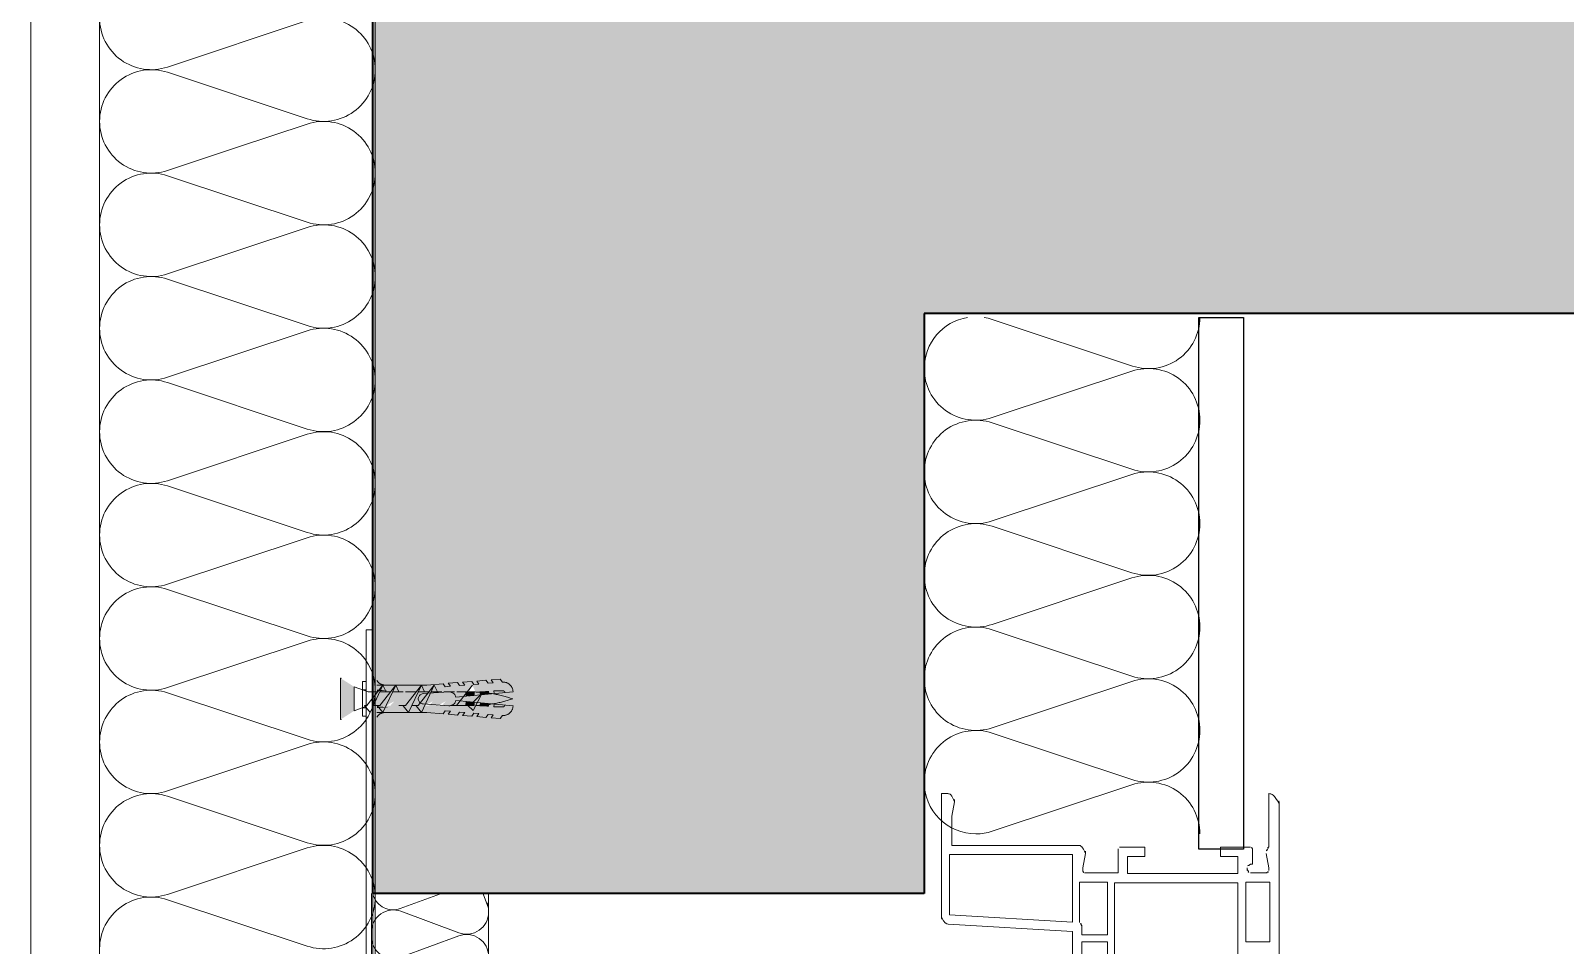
# Model space of a CAD drawing. Header units: metres. Extents: x 1838950 to 1842843, y 5171318 to 5174224.
# Drawn here: x 1841202.196 to 1841202.6414, y 5171402.1192 to 5171402.3845 of the extents above; entities that cross this region are included whole.
import ezdxf

# ---------------------------------------------------------------- set-up
doc = ezdxf.new("R2010")
doc.units = ezdxf.units.M
doc.header["$LTSCALE"] = 0.0254
doc.layers.add('00 CHAZAL Coupe A.5', color=7, linetype='Continuous', lineweight=18)

# ---------------------------------------------------------------- blocks, each defined once
blk = doc.blocks.new('Groupe-1786-1')
at = {"layer": '00 CHAZAL Coupe A.5', "color": 7, "linetype": 'Continuous', "lineweight": 13}
for p, q in [((1841202.216, 5171401.95317), (1841202.216, 5171403.53743)), ((1841202.296, 5171401.95317), (1841202.296, 5171403.53743))]:
    blk.add_line(p, q, dxfattribs=at)
at = {"layer": '00 CHAZAL Coupe A.5', "color": 7, "linetype": 'Continuous', "lineweight": 13, "flags": 128}
for points in [[(1841202.256, 5171402.35067), (1841202.23573, 5171402.34394, -0.511611), (1841202.216, 5171402.35817, -0.511611), (1841202.23573, 5171402.37241), (1841202.27627, 5171402.35894, 0.511611), (1841202.296, 5171402.37317, 0.511611), (1841202.27627, 5171402.38741), (1841202.23573, 5171402.37394, -0.511611), (1841202.216, 5171402.38817, -0.511611)], [(1841202.216, 5171402.11817, -0.511611), (1841202.23573, 5171402.13241), (1841202.27627, 5171402.11894, 0.511611), (1841202.296, 5171402.13317, 0.511611), (1841202.27627, 5171402.14741), (1841202.23573, 5171402.13394, -0.511611), (1841202.216, 5171402.14817, -0.511611), (1841202.23573, 5171402.16241), (1841202.27627, 5171402.14894, 0.511611), (1841202.296, 5171402.16317, 0.511611), (1841202.27627, 5171402.17741), (1841202.23573, 5171402.16394, -0.511611), (1841202.216, 5171402.17817, -0.511611), (1841202.23573, 5171402.19241), (1841202.27627, 5171402.17894, 0.511611), (1841202.296, 5171402.19317, 0.511611), (1841202.27627, 5171402.20741), (1841202.23573, 5171402.19394, -0.511611), (1841202.216, 5171402.20817, -0.511611), (1841202.23573, 5171402.22241), (1841202.27627, 5171402.20894, 0.511611), (1841202.296, 5171402.22317, 0.511611), (1841202.27627, 5171402.23741), (1841202.23573, 5171402.22394, -0.511611), (1841202.216, 5171402.23817, -0.511611), (1841202.23573, 5171402.25241), (1841202.27627, 5171402.23894, 0.511611), (1841202.296, 5171402.25317, 0.511611), (1841202.27627, 5171402.26741), (1841202.23573, 5171402.25394, -0.511611), (1841202.216, 5171402.26817, -0.511611), (1841202.23573, 5171402.28241), (1841202.27627, 5171402.26894, 0.511611), (1841202.296, 5171402.28317, 0.511611), (1841202.27627, 5171402.29741), (1841202.23573, 5171402.28394, -0.511611), (1841202.216, 5171402.29817, -0.511611), (1841202.23573, 5171402.31241), (1841202.27627, 5171402.29894, 0.511611), (1841202.296, 5171402.31317, 0.511611), (1841202.27627, 5171402.32741), (1841202.23573, 5171402.31394, -0.511611), (1841202.216, 5171402.32817, -0.511611), (1841202.23573, 5171402.34241), (1841202.27627, 5171402.32894, 0.511611), (1841202.296, 5171402.34317, 0.511611), (1841202.27627, 5171402.35741), (1841202.256, 5171402.35067)]]:
    blk.add_lwpolyline(points, format="xyb", dxfattribs=at)
blk = doc.blocks.new('Groupe-1812-1')
at = {"layer": '00 CHAZAL Coupe A.5', "color": 7, "linetype": 'Continuous', "lineweight": 5}
for p, q in [((1841202.28587, 5171402.19657), (1841202.28587, 5171402.18477)), ((1841202.29225, 5171402.19569), (1841202.29225, 5171402.18565)), ((1841202.29225, 5171402.19569), (1841202.29333, 5171402.19569)), ((1841202.29333, 5171402.19328), (1841202.29225, 5171402.19328)), ((1841202.29333, 5171402.19569), (1841202.29333, 5171402.18565)), ((1841202.30285, 5171402.19267), (1841202.30192, 5171402.19467)), ((1841202.31031, 5171402.19267), (1841202.30938, 5171402.19467)), ((1841202.31404, 5171402.19267), (1841202.31311, 5171402.19467)), ((1841202.31955, 5171402.1887), (1841202.32417, 5171402.19467)), ((1841202.30037, 5171402.19267), (1841202.29726, 5171402.19267)), ((1841202.3041, 5171402.19267), (1841202.30099, 5171402.19267)), ((1841202.30783, 5171402.19267), (1841202.30472, 5171402.19267)), ((1841202.31157, 5171402.19267), (1841202.30845, 5171402.19267)), ((1841202.3153, 5171402.19267), (1841202.31218, 5171402.19267)), ((1841202.31903, 5171402.19267), (1841202.31592, 5171402.19267)), ((1841202.32262, 5171402.19267), (1841202.31965, 5171402.19267)), ((1841202.29333, 5171402.18806), (1841202.29225, 5171402.18806)), ((1841202.29225, 5171402.18565), (1841202.29333, 5171402.18565)), ((1841202.46033, 5171402.16317), (1841202.46033, 5171402.12735)), ((1841202.46033, 5171402.16317), (1841202.46213, 5171402.16317)), ((1841202.55533, 5171402.16317), (1841202.55533, 5171402.14777)), ((1841202.46333, 5171402.15667), (1841202.4641, 5171402.16081)), ((1841202.55833, 5171402.16017), (1841202.55833, 5171402.13727)), ((1841202.46333, 5171402.15667), (1841202.46333, 5171402.14817)), ((1841202.46033, 5171402.14817), (1841202.46033, 5171402.15017)), ((1841202.46333, 5171402.15017), (1841202.46333, 5171402.14817)), ((1841202.46033, 5171402.14547), (1841202.46033, 5171402.12817)), ((1841202.46263, 5171402.14547), (1841202.49833, 5171402.14547)), ((1841202.46263, 5171402.12803), (1841202.46263, 5171402.14547)), ((1841202.49833, 5171402.14817), (1841202.46333, 5171402.14817)), ((1841202.50013, 5171402.14817), (1841202.49833, 5171402.14817)), ((1841202.49833, 5171402.12588), (1841202.49833, 5171402.14547)), ((1841202.5021, 5171402.14581), (1841202.50133, 5171402.14167)), ((1841202.51163, 5171402.14717), (1841202.51163, 5171402.14017)), ((1841202.51213, 5171402.14767), (1841202.51933, 5171402.14767)), ((1841202.51433, 5171402.14497), (1841202.51933, 5171402.14497)), ((1841202.51433, 5171402.13997), (1841202.51433, 5171402.14497)), ((1841202.51933, 5171402.14497), (1841202.51933, 5171402.14767)), ((1841202.54133, 5171402.14767), (1841202.54133, 5171402.14497)), ((1841202.54133, 5171402.14767), (1841202.55003, 5171402.14767)), ((1841202.54133, 5171402.14497), (1841202.54633, 5171402.14497)), ((1841202.54633, 5171402.14497), (1841202.54633, 5171402.13997)), ((1841202.55053, 5171402.14717), (1841202.55053, 5171402.14267)), ((1841202.55533, 5171402.14167), (1841202.55457, 5171402.14581)), ((1841202.50133, 5171402.14167), (1841202.50133, 5171402.14067)), ((1841202.51163, 5171402.14017), (1841202.50183, 5171402.14017)), ((1841202.51433, 5171402.13997), (1841202.52833, 5171402.13997)), ((1841202.52833, 5171402.13997), (1841202.54633, 5171402.13997)), ((1841202.54903, 5171402.14167), (1841202.54903, 5171402.14117)), ((1841202.55053, 5171402.14267), (1841202.55003, 5171402.14267)), ((1841202.55003, 5171402.14017), (1841202.55463, 5171402.14017)), ((1841202.55533, 5171402.14087), (1841202.55533, 5171402.14167)), ((1841202.50033, 5171402.12576), (1841202.50033, 5171402.13747)), ((1841202.50433, 5171402.13747), (1841202.50033, 5171402.13747)), ((1841202.50433, 5171402.13747), (1841202.50663, 5171402.13747)), ((1841202.50663, 5171402.13747), (1841202.50853, 5171402.13747)), ((1841202.50853, 5171402.13747), (1841202.50853, 5171402.12217)), ((1841202.51053, 5171402.10561), (1841202.51053, 5171402.13727)), ((1841202.51053, 5171402.13727), (1841202.54633, 5171402.13727)), ((1841202.54633, 5171402.1059), (1841202.54633, 5171402.13727)), ((1841202.54863, 5171402.13747), (1841202.55563, 5171402.13747)), ((1841202.54863, 5171402.13747), (1841202.54863, 5171402.12017)), ((1841202.55563, 5171402.13747), (1841202.55563, 5171402.12017)), ((1841202.55833, 5171402.13727), (1841202.55833, 5171402.09717)), ((1841202.46263, 5171402.12803), (1841202.49833, 5171402.12588)), ((1841202.49833, 5171402.12317), (1841202.46221, 5171402.12535)), ((1841202.49833, 5171402.12317), (1841202.49833, 5171402.08106)), ((1841202.50103, 5171402.12217), (1841202.50103, 5171402.12481)), ((1841202.50103, 5171402.12217), (1841202.50853, 5171402.12217)), ((1841202.50103, 5171402.09617), (1841202.50103, 5171402.12017)), ((1841202.50103, 5171402.12017), (1841202.50853, 5171402.12017)), ((1841202.50853, 5171402.09617), (1841202.50853, 5171402.12017)), ((1841202.55563, 5171402.12017), (1841202.54863, 5171402.12017))]:
    blk.add_line(p, q, dxfattribs=at)
at = {"layer": '00 CHAZAL Coupe A.5', "color": 7, "linetype": 'Continuous', "lineweight": 5, "flags": 128}
for points in [[(1841202.29533, 5171401.95317), (1841202.29533, 5171402.21067), (1841202.29333, 5171402.21067), (1841202.29333, 5171401.95317)], [(1841202.28587, 5171402.19657), (1841202.28587, 5171402.19658), (1841202.28587, 5171402.19658), (1841202.28587, 5171402.19659), (1841202.28587, 5171402.19659), (1841202.28587, 5171402.1966), (1841202.28587, 5171402.1966), (1841202.28587, 5171402.19661), (1841202.28587, 5171402.19661), (1841202.28588, 5171402.19662), (1841202.28588, 5171402.19662), (1841202.28588, 5171402.19663), (1841202.28588, 5171402.19663), (1841202.28589, 5171402.19663), (1841202.28589, 5171402.19664), (1841202.28589, 5171402.19664), (1841202.2859, 5171402.19664), (1841202.2859, 5171402.19665), (1841202.2859, 5171402.19665), (1841202.28591, 5171402.19665), (1841202.28591, 5171402.19666), (1841202.28591, 5171402.19666), (1841202.28592, 5171402.19666), (1841202.28592, 5171402.19666), (1841202.28593, 5171402.19667), (1841202.28593, 5171402.19667), (1841202.28594, 5171402.19667), (1841202.28594, 5171402.19667), (1841202.28595, 5171402.19667), (1841202.28595, 5171402.19667), (1841202.28596, 5171402.19667), (1841202.28596, 5171402.19667), (1841202.28597, 5171402.19667), (1841202.28597, 5171402.19667), (1841202.28598, 5171402.19667), (1841202.28598, 5171402.19667), (1841202.28599, 5171402.19667), (1841202.28599, 5171402.19667), (1841202.286, 5171402.19667), (1841202.286, 5171402.19667), (1841202.286, 5171402.19667), (1841202.28601, 5171402.19666), (1841202.28601, 5171402.19666), (1841202.28602, 5171402.19666), (1841202.28602, 5171402.19666), (1841202.28603, 5171402.19665), (1841202.28603, 5171402.19665), (1841202.28603, 5171402.19665), (1841202.28604, 5171402.19664), (1841202.28604, 5171402.19664), (1841202.28604, 5171402.19664), (1841202.28605, 5171402.19663), (1841202.28605, 5171402.19663), (1841202.28605, 5171402.19663), (1841202.28605, 5171402.19662), (1841202.28606, 5171402.19662), (1841202.28606, 5171402.19661), (1841202.28606, 5171402.19661), (1841202.28606, 5171402.1966), (1841202.28606, 5171402.1966), (1841202.28606, 5171402.19659), (1841202.28607, 5171402.19659), (1841202.28607, 5171402.19658), (1841202.28607, 5171402.19658), (1841202.28607, 5171402.19657), (1841202.28607, 5171402.19658), (1841202.28607, 5171402.19658), (1841202.28607, 5171402.19659), (1841202.28606, 5171402.19659), (1841202.28606, 5171402.1966), (1841202.28606, 5171402.1966), (1841202.28606, 5171402.19661), (1841202.28606, 5171402.19661), (1841202.28606, 5171402.19662), (1841202.28605, 5171402.19662), (1841202.28605, 5171402.19663), (1841202.28605, 5171402.19663), (1841202.28605, 5171402.19663), (1841202.28604, 5171402.19664), (1841202.28604, 5171402.19664), (1841202.28604, 5171402.19664), (1841202.28603, 5171402.19665), (1841202.28603, 5171402.19665), (1841202.28603, 5171402.19665), (1841202.28602, 5171402.19666), (1841202.28602, 5171402.19666), (1841202.28601, 5171402.19666), (1841202.28601, 5171402.19666), (1841202.286, 5171402.19667), (1841202.286, 5171402.19667), (1841202.286, 5171402.19667), (1841202.28599, 5171402.19667), (1841202.28599, 5171402.19667), (1841202.28598, 5171402.19667), (1841202.28598, 5171402.19667), (1841202.28597, 5171402.19667), (1841202.28597, 5171402.19667), (1841202.28596, 5171402.19667), (1841202.28596, 5171402.19667), (1841202.28595, 5171402.19667), (1841202.28595, 5171402.19667), (1841202.28594, 5171402.19667), (1841202.28594, 5171402.19667), (1841202.28593, 5171402.19667), (1841202.28593, 5171402.19667), (1841202.28592, 5171402.19666), (1841202.28592, 5171402.19666), (1841202.28591, 5171402.19666), (1841202.28591, 5171402.19666), (1841202.28591, 5171402.19665), (1841202.2859, 5171402.19665), (1841202.2859, 5171402.19665), (1841202.2859, 5171402.19664), (1841202.28589, 5171402.19664), (1841202.28589, 5171402.19664), (1841202.28589, 5171402.19663), (1841202.28588, 5171402.19663), (1841202.28588, 5171402.19663), (1841202.28588, 5171402.19662), (1841202.28588, 5171402.19662), (1841202.28587, 5171402.19661), (1841202.28587, 5171402.19661), (1841202.28587, 5171402.1966), (1841202.28587, 5171402.1966), (1841202.28587, 5171402.19659), (1841202.28587, 5171402.19659), (1841202.28587, 5171402.19658), (1841202.28587, 5171402.19658), (1841202.28587, 5171402.19657)], [(1841202.29664, 5171402.19267), (1841202.29389, 5171402.19267), (1841202.28987, 5171402.19417), (1841202.28987, 5171402.18717), (1841202.29314, 5171402.1884)], [(1841202.29912, 5171402.19267), (1841202.29819, 5171402.19467), (1841202.29356, 5171402.1887), (1841202.2929, 5171402.1887), (1841202.29447, 5171402.18667), (1841202.29819, 5171402.19467)], [(1841202.29665, 5171402.18867), (1841202.2982, 5171402.18667), (1841202.30192, 5171402.19467), (1841202.29729, 5171402.1887), (1841202.29541, 5171402.1887)], [(1841202.29647, 5171402.19467), (1841202.30097, 5171402.19467), (1841202.31097, 5171402.19467), (1841202.31568, 5171402.19505), (1841202.31629, 5171402.19418), (1841202.31779, 5171402.1943), (1841202.31717, 5171402.19517), (1841202.31983, 5171402.19538), (1841202.32045, 5171402.19451), (1841202.32194, 5171402.19463), (1841202.32132, 5171402.1955), (1841202.32398, 5171402.19572), (1841202.3246, 5171402.19485), (1841202.32609, 5171402.19497), (1841202.32547, 5171402.19583), (1841202.32813, 5171402.19605), (1841202.32875, 5171402.19518), (1841202.33024, 5171402.1953), (1841202.32962, 5171402.19617), (1841202.33228, 5171402.19638), (1841202.3329, 5171402.19551), (1841202.33304, 5171402.19552), (1841202.33319, 5171402.19552), (1841202.33334, 5171402.19551), (1841202.33348, 5171402.1955), (1841202.33363, 5171402.19548), (1841202.33377, 5171402.19545), (1841202.33391, 5171402.19541), (1841202.33405, 5171402.19536), (1841202.33419, 5171402.19531), (1841202.33433, 5171402.19525), (1841202.33446, 5171402.19519), (1841202.33459, 5171402.19512), (1841202.33471, 5171402.19504), (1841202.33483, 5171402.19495), (1841202.33494, 5171402.19486), (1841202.33505, 5171402.19477), (1841202.33516, 5171402.19466), (1841202.33526, 5171402.19456), (1841202.33535, 5171402.19444), (1841202.33544, 5171402.19433), (1841202.33552, 5171402.1942), (1841202.3356, 5171402.19408), (1841202.33567, 5171402.19395), (1841202.33573, 5171402.19382), (1841202.33579, 5171402.19368), (1841202.33583, 5171402.19354), (1841202.33588, 5171402.1934), (1841202.33591, 5171402.19326), (1841202.33594, 5171402.19311), (1841202.33595, 5171402.19297), (1841202.33597, 5171402.19282), (1841202.33597, 5171402.19267), (1841202.31941, 5171402.19117), (1841202.31932, 5171402.19143), (1841202.3192, 5171402.19168), (1841202.31904, 5171402.19191), (1841202.31886, 5171402.19212), (1841202.31864, 5171402.19229), (1841202.31841, 5171402.19244), (1841202.31816, 5171402.19255), (1841202.31789, 5171402.19263), (1841202.31761, 5171402.19267), (1841202.31734, 5171402.19267), (1841202.30987, 5171402.19217), (1841202.30964, 5171402.19214), (1841202.30941, 5171402.19207), (1841202.3092, 5171402.19196), (1841202.309, 5171402.19182), (1841202.30884, 5171402.19166), (1841202.30869, 5171402.19146), (1841202.30859, 5171402.19125), (1841202.30851, 5171402.19103), (1841202.30847, 5171402.19079), (1841202.30847, 5171402.19067), (1841202.30847, 5171402.19056), (1841202.30851, 5171402.19032), (1841202.30859, 5171402.1901), (1841202.30869, 5171402.18988), (1841202.30884, 5171402.18969), (1841202.309, 5171402.18953), (1841202.3092, 5171402.18939), (1841202.30941, 5171402.18928), (1841202.30964, 5171402.18921), (1841202.30987, 5171402.18918), (1841202.31734, 5171402.18868), (1841202.31761, 5171402.18868), (1841202.31789, 5171402.18872), (1841202.31816, 5171402.1888), (1841202.31841, 5171402.18891), (1841202.31864, 5171402.18905), (1841202.31886, 5171402.18923), (1841202.31904, 5171402.18944), (1841202.3192, 5171402.18967), (1841202.31932, 5171402.18992), (1841202.31941, 5171402.19018), (1841202.33597, 5171402.18867), (1841202.33597, 5171402.18853), (1841202.33595, 5171402.18838), (1841202.33594, 5171402.18824), (1841202.33591, 5171402.18809), (1841202.33588, 5171402.18795), (1841202.33583, 5171402.18781), (1841202.33579, 5171402.18767), (1841202.33573, 5171402.18753), (1841202.33567, 5171402.1874), (1841202.3356, 5171402.18727), (1841202.33552, 5171402.18714), (1841202.33544, 5171402.18702), (1841202.33535, 5171402.18691), (1841202.33526, 5171402.18679), (1841202.33516, 5171402.18669), (1841202.33505, 5171402.18658), (1841202.33494, 5171402.18649), (1841202.33483, 5171402.1864), (1841202.33471, 5171402.18631), (1841202.33459, 5171402.18623), (1841202.33446, 5171402.18616), (1841202.33433, 5171402.18609), (1841202.33419, 5171402.18604), (1841202.33405, 5171402.18598), (1841202.33391, 5171402.18594), (1841202.33377, 5171402.1859), (1841202.33363, 5171402.18587), (1841202.33348, 5171402.18585), (1841202.33334, 5171402.18584), (1841202.33319, 5171402.18583), (1841202.33304, 5171402.18583), (1841202.3329, 5171402.18584), (1841202.33228, 5171402.18497), (1841202.32962, 5171402.18518), (1841202.33024, 5171402.18605), (1841202.32875, 5171402.18617), (1841202.32813, 5171402.1853), (1841202.32547, 5171402.18551), (1841202.32609, 5171402.18638), (1841202.3246, 5171402.1865), (1841202.32398, 5171402.18563), (1841202.32132, 5171402.18585), (1841202.32194, 5171402.18671), (1841202.32045, 5171402.18683), (1841202.31983, 5171402.18597), (1841202.31717, 5171402.18618), (1841202.31779, 5171402.18705), (1841202.31629, 5171402.18717), (1841202.31568, 5171402.1863), (1841202.31097, 5171402.18667), (1841202.29647, 5171402.18667)], [(1841202.29647, 5171402.19599), (1841202.29651, 5171402.19592), (1841202.29655, 5171402.19585), (1841202.2966, 5171402.19579), (1841202.29664, 5171402.19572), (1841202.29669, 5171402.19566), (1841202.29674, 5171402.1956), (1841202.29679, 5171402.19554), (1841202.29685, 5171402.19548), (1841202.2969, 5171402.19542), (1841202.29696, 5171402.19537), (1841202.29702, 5171402.19532), (1841202.29708, 5171402.19526), (1841202.29714, 5171402.19521), (1841202.2972, 5171402.19517), (1841202.29727, 5171402.19512), (1841202.29733, 5171402.19508), (1841202.2974, 5171402.19504), (1841202.29747, 5171402.195), (1841202.29754, 5171402.19496), (1841202.29761, 5171402.19492), (1841202.29768, 5171402.19489), (1841202.29776, 5171402.19486), (1841202.29783, 5171402.19483), (1841202.29791, 5171402.1948), (1841202.29798, 5171402.19478), (1841202.29806, 5171402.19476), (1841202.29813, 5171402.19474), (1841202.29821, 5171402.19472), (1841202.29829, 5171402.1947), (1841202.29837, 5171402.19469), (1841202.29845, 5171402.19468), (1841202.29853, 5171402.19467)], [(1841202.30412, 5171402.18867), (1841202.30567, 5171402.18667), (1841202.30938, 5171402.19467), (1841202.30476, 5171402.1887), (1841202.30288, 5171402.1887)], [(1841202.30785, 5171402.18867), (1841202.3094, 5171402.18667), (1841202.31311, 5171402.19467), (1841202.30849, 5171402.1887), (1841202.30661, 5171402.1887)], [(1841202.3336, 5171402.19246), (1841202.33359, 5171402.19249), (1841202.33359, 5171402.19252), (1841202.33359, 5171402.19255), (1841202.33358, 5171402.19258), (1841202.33358, 5171402.1926), (1841202.33357, 5171402.19263), (1841202.33356, 5171402.19266), (1841202.33355, 5171402.19269), (1841202.33354, 5171402.19271), (1841202.33352, 5171402.19274), (1841202.33351, 5171402.19276), (1841202.33349, 5171402.19279), (1841202.33347, 5171402.19281), (1841202.33345, 5171402.19283), (1841202.33343, 5171402.19286), (1841202.33341, 5171402.19288), (1841202.33339, 5171402.1929), (1841202.33337, 5171402.19291), (1841202.33334, 5171402.19293), (1841202.33332, 5171402.19295), (1841202.33329, 5171402.19296), (1841202.33327, 5171402.19297), (1841202.33324, 5171402.19299), (1841202.33321, 5171402.193), (1841202.33318, 5171402.19301), (1841202.33316, 5171402.19301), (1841202.33313, 5171402.19302), (1841202.3331, 5171402.19302), (1841202.33307, 5171402.19303), (1841202.33304, 5171402.19303), (1841202.33301, 5171402.19303), (1841202.33298, 5171402.19303), (1841202.33045, 5171402.19296), (1841202.33052, 5171402.19218)], [(1841202.32287, 5171402.1887), (1841202.32445, 5171402.18732), (1841202.32716, 5171402.19252), (1841202.32354, 5171402.1887), (1841202.32287, 5171402.1887), (1841202.31955, 5171402.1887), (1841202.3178, 5171402.1887)], [(1841202.32517, 5171402.1887), (1841202.32551, 5171402.18871), (1841202.32585, 5171402.18873), (1841202.32619, 5171402.18875), (1841202.32653, 5171402.18878), (1841202.32687, 5171402.1888), (1841202.32721, 5171402.18883), (1841202.32755, 5171402.18886), (1841202.32789, 5171402.1889), (1841202.32823, 5171402.18894), (1841202.32857, 5171402.18898), (1841202.32891, 5171402.18903), (1841202.32924, 5171402.18907), (1841202.32958, 5171402.18912), (1841202.32992, 5171402.18918), (1841202.33025, 5171402.18924), (1841202.33059, 5171402.1893), (1841202.33092, 5171402.18936), (1841202.33126, 5171402.18943), (1841202.33159, 5171402.1895), (1841202.33193, 5171402.18957), (1841202.33226, 5171402.18964), (1841202.33259, 5171402.18972), (1841202.33292, 5171402.1898), (1841202.33325, 5171402.18989), (1841202.33358, 5171402.18998), (1841202.33391, 5171402.19007), (1841202.33424, 5171402.19016), (1841202.33457, 5171402.19026), (1841202.33489, 5171402.19036), (1841202.33522, 5171402.19046), (1841202.33554, 5171402.19057), (1841202.33587, 5171402.19067), (1841202.3355, 5171402.1908), (1841202.33514, 5171402.19091), (1841202.33477, 5171402.19103), (1841202.3344, 5171402.19114), (1841202.33403, 5171402.19125), (1841202.33366, 5171402.19135), (1841202.33329, 5171402.19145), (1841202.33292, 5171402.19154), (1841202.33254, 5171402.19164), (1841202.33217, 5171402.19172), (1841202.33179, 5171402.19181), (1841202.33142, 5171402.19189), (1841202.33104, 5171402.19197), (1841202.33066, 5171402.19204), (1841202.33029, 5171402.19211), (1841202.32991, 5171402.19217), (1841202.32953, 5171402.19223), (1841202.32915, 5171402.19229), (1841202.32877, 5171402.19234), (1841202.32839, 5171402.19239), (1841202.328, 5171402.19244), (1841202.32762, 5171402.19248), (1841202.32724, 5171402.19251), (1841202.32686, 5171402.19255), (1841202.32647, 5171402.19258), (1841202.32609, 5171402.1926), (1841202.32571, 5171402.19263), (1841202.32532, 5171402.19264), (1841202.32494, 5171402.19266), (1841202.32455, 5171402.19267), (1841202.32417, 5171402.19267), (1841202.32378, 5171402.19267), (1841202.32324, 5171402.19267)], [(1841202.3336, 5171402.18889), (1841202.33359, 5171402.18886), (1841202.33359, 5171402.18883), (1841202.33359, 5171402.1888), (1841202.33358, 5171402.18877), (1841202.33358, 5171402.18874), (1841202.33357, 5171402.18872), (1841202.33356, 5171402.18869), (1841202.33355, 5171402.18866), (1841202.33354, 5171402.18864), (1841202.33352, 5171402.18861), (1841202.33351, 5171402.18858), (1841202.33349, 5171402.18856), (1841202.33347, 5171402.18854), (1841202.33345, 5171402.18851), (1841202.33343, 5171402.18849), (1841202.33341, 5171402.18847), (1841202.33339, 5171402.18845), (1841202.33337, 5171402.18843), (1841202.33334, 5171402.18842), (1841202.33332, 5171402.1884), (1841202.33329, 5171402.18839), (1841202.33327, 5171402.18837), (1841202.33324, 5171402.18836), (1841202.33321, 5171402.18835), (1841202.33318, 5171402.18834), (1841202.33316, 5171402.18834), (1841202.33313, 5171402.18833), (1841202.3331, 5171402.18833), (1841202.33307, 5171402.18832), (1841202.33304, 5171402.18832), (1841202.33301, 5171402.18832), (1841202.33298, 5171402.18832), (1841202.33045, 5171402.18839), (1841202.33052, 5171402.18917)], [(1841202.28607, 5171402.18477), (1841202.28607, 5171402.18477), (1841202.28607, 5171402.18476), (1841202.28607, 5171402.18476), (1841202.28606, 5171402.18475), (1841202.28606, 5171402.18475), (1841202.28606, 5171402.18475), (1841202.28606, 5171402.18474), (1841202.28606, 5171402.18474), (1841202.28606, 5171402.18473), (1841202.28605, 5171402.18473), (1841202.28605, 5171402.18472), (1841202.28605, 5171402.18472), (1841202.28605, 5171402.18471), (1841202.28604, 5171402.18471), (1841202.28604, 5171402.18471), (1841202.28604, 5171402.1847), (1841202.28603, 5171402.1847), (1841202.28603, 5171402.1847), (1841202.28603, 5171402.18469), (1841202.28602, 5171402.18469), (1841202.28602, 5171402.18469), (1841202.28601, 5171402.18469), (1841202.28601, 5171402.18468), (1841202.286, 5171402.18468), (1841202.286, 5171402.18468), (1841202.286, 5171402.18468), (1841202.28599, 5171402.18468), (1841202.28599, 5171402.18468), (1841202.28598, 5171402.18468), (1841202.28598, 5171402.18467), (1841202.28597, 5171402.18467), (1841202.28597, 5171402.18467), (1841202.28596, 5171402.18467), (1841202.28596, 5171402.18467), (1841202.28595, 5171402.18468), (1841202.28595, 5171402.18468), (1841202.28594, 5171402.18468), (1841202.28594, 5171402.18468), (1841202.28593, 5171402.18468), (1841202.28593, 5171402.18468), (1841202.28592, 5171402.18468), (1841202.28592, 5171402.18469), (1841202.28591, 5171402.18469), (1841202.28591, 5171402.18469), (1841202.28591, 5171402.18469), (1841202.2859, 5171402.1847), (1841202.2859, 5171402.1847), (1841202.2859, 5171402.1847), (1841202.28589, 5171402.18471), (1841202.28589, 5171402.18471), (1841202.28589, 5171402.18471), (1841202.28588, 5171402.18472), (1841202.28588, 5171402.18472), (1841202.28588, 5171402.18473), (1841202.28588, 5171402.18473), (1841202.28587, 5171402.18474), (1841202.28587, 5171402.18474), (1841202.28587, 5171402.18475), (1841202.28587, 5171402.18475), (1841202.28587, 5171402.18475), (1841202.28587, 5171402.18476), (1841202.28587, 5171402.18476), (1841202.28587, 5171402.18477), (1841202.28587, 5171402.18477), (1841202.28587, 5171402.18477), (1841202.28587, 5171402.18476), (1841202.28587, 5171402.18476), (1841202.28587, 5171402.18475), (1841202.28587, 5171402.18475), (1841202.28587, 5171402.18475), (1841202.28587, 5171402.18474), (1841202.28587, 5171402.18474), (1841202.28588, 5171402.18473), (1841202.28588, 5171402.18473), (1841202.28588, 5171402.18472), (1841202.28588, 5171402.18472), (1841202.28589, 5171402.18471), (1841202.28589, 5171402.18471), (1841202.28589, 5171402.18471), (1841202.2859, 5171402.1847), (1841202.2859, 5171402.1847), (1841202.2859, 5171402.1847), (1841202.28591, 5171402.18469), (1841202.28591, 5171402.18469), (1841202.28591, 5171402.18469), (1841202.28592, 5171402.18469), (1841202.28592, 5171402.18468), (1841202.28593, 5171402.18468), (1841202.28593, 5171402.18468), (1841202.28594, 5171402.18468), (1841202.28594, 5171402.18468), (1841202.28595, 5171402.18468), (1841202.28595, 5171402.18468), (1841202.28596, 5171402.18467), (1841202.28596, 5171402.18467), (1841202.28597, 5171402.18467), (1841202.28597, 5171402.18467), (1841202.28598, 5171402.18467), (1841202.28598, 5171402.18468), (1841202.28599, 5171402.18468), (1841202.28599, 5171402.18468), (1841202.286, 5171402.18468), (1841202.286, 5171402.18468), (1841202.286, 5171402.18468), (1841202.28601, 5171402.18468), (1841202.28601, 5171402.18469), (1841202.28602, 5171402.18469), (1841202.28602, 5171402.18469), (1841202.28603, 5171402.18469), (1841202.28603, 5171402.1847), (1841202.28603, 5171402.1847), (1841202.28604, 5171402.1847), (1841202.28604, 5171402.18471), (1841202.28604, 5171402.18471), (1841202.28605, 5171402.18471), (1841202.28605, 5171402.18472), (1841202.28605, 5171402.18472), (1841202.28605, 5171402.18473), (1841202.28606, 5171402.18473), (1841202.28606, 5171402.18474), (1841202.28606, 5171402.18474), (1841202.28606, 5171402.18475), (1841202.28606, 5171402.18475), (1841202.28606, 5171402.18475), (1841202.28607, 5171402.18476), (1841202.28607, 5171402.18476), (1841202.28607, 5171402.18477), (1841202.28607, 5171402.18477)], [(1841202.29853, 5171402.18667), (1841202.29845, 5171402.18667), (1841202.29837, 5171402.18666), (1841202.29829, 5171402.18664), (1841202.29821, 5171402.18663), (1841202.29813, 5171402.18661), (1841202.29806, 5171402.18659), (1841202.29798, 5171402.18657), (1841202.29791, 5171402.18655), (1841202.29783, 5171402.18652), (1841202.29776, 5171402.18649), (1841202.29768, 5171402.18646), (1841202.29761, 5171402.18643), (1841202.29754, 5171402.18639), (1841202.29747, 5171402.18635), (1841202.2974, 5171402.18631), (1841202.29733, 5171402.18627), (1841202.29727, 5171402.18623), (1841202.2972, 5171402.18618), (1841202.29714, 5171402.18613), (1841202.29708, 5171402.18608), (1841202.29702, 5171402.18603), (1841202.29696, 5171402.18598), (1841202.2969, 5171402.18592), (1841202.29685, 5171402.18587), (1841202.29679, 5171402.18581), (1841202.29674, 5171402.18575), (1841202.29669, 5171402.18569), (1841202.29664, 5171402.18562), (1841202.2966, 5171402.18556), (1841202.29655, 5171402.18549), (1841202.29651, 5171402.18543), (1841202.29647, 5171402.18536)]]:
    blk.add_lwpolyline(points, dxfattribs=at)
for points in [[(1841202.4641, 5171402.16081, 0.22284), (1841202.46367, 5171402.16245, 0.22284), (1841202.46213, 5171402.16317)], [(1841202.55833, 5171402.16017, 0.198912), (1841202.55745, 5171402.1623, 0.198913), (1841202.55533, 5171402.16317)], [(1841202.5021, 5171402.14581, 0.22284), (1841202.50167, 5171402.14745, 0.22284), (1841202.50013, 5171402.14817)], [(1841202.51213, 5171402.14767, 0.198913), (1841202.51178, 5171402.14753, 0.198912), (1841202.51163, 5171402.14717)], [(1841202.55053, 5171402.14717, 0.198913), (1841202.55039, 5171402.14753, 0.198913), (1841202.55003, 5171402.14767)], [(1841202.55533, 5171402.14777, 0.139718), (1841202.55467, 5171402.1469, 0.139719), (1841202.55457, 5171402.14581)], [(1841202.50133, 5171402.14067, 0.198913), (1841202.50148, 5171402.14032, 0.198914), (1841202.50183, 5171402.14017)], [(1841202.55003, 5171402.14267, 0.198912), (1841202.54932, 5171402.14238, 0.198912), (1841202.54903, 5171402.14167)], [(1841202.54903, 5171402.14117, 0.198913), (1841202.54932, 5171402.14047, 0.198912), (1841202.55003, 5171402.14017)], [(1841202.55463, 5171402.14017, 0.198913), (1841202.55513, 5171402.14038, 0.198912), (1841202.55533, 5171402.14087)], [(1841202.46033, 5171402.12735, 0.191092), (1841202.46088, 5171402.12598, 0.191092), (1841202.46221, 5171402.12535)], [(1841202.50103, 5171402.12481, 0.159598), (1841202.50084, 5171402.1254, 0.159597), (1841202.50033, 5171402.12576)]]:
    blk.add_lwpolyline(points, format="xyb", dxfattribs=at)
at = {"layer": '00 CHAZAL Coupe A.5', "color": 7, "linetype": 'Continuous', "lineweight": 5}
for points in [[(1841202.28987, 5171402.19417), (1841202.28607, 5171402.19657), (1841202.28987, 5171402.18717), (1841202.28607, 5171402.18477)], [(1841202.29647, 5171402.19695), (1841202.29647, 5171402.1844), (1841202.29533, 5171402.19695), (1841202.29533, 5171402.1844)], [(1841202.29647, 5171402.19288), (1841202.29974, 5171402.19311), (1841202.29647, 5171402.19334)], [(1841202.30658, 5171402.19267), (1841202.30565, 5171402.19467), (1841202.29914, 5171402.1887), (1841202.30102, 5171402.1887)], [(1841202.30038, 5171402.18867), (1841202.30193, 5171402.18667), (1841202.30565, 5171402.19467)], [(1841202.31777, 5171402.19267), (1841202.31685, 5171402.19467), (1841202.31034, 5171402.1887), (1841202.31222, 5171402.1887)], [(1841202.31158, 5171402.18867), (1841202.31313, 5171402.18667), (1841202.31685, 5171402.19467)], [(1841202.32151, 5171402.19267), (1841202.32058, 5171402.19467), (1841202.31407, 5171402.1887), (1841202.31595, 5171402.1887)], [(1841202.31531, 5171402.18867), (1841202.31686, 5171402.18667), (1841202.32058, 5171402.19467)], [(1841202.31891, 5171402.18867), (1841202.32046, 5171402.18667), (1841202.3251, 5171402.19267), (1841202.32417, 5171402.19467)], [(1841202.32489, 5171402.19167), (1841202.32478, 5171402.19281), (1841202.32223, 5171402.19143), (1841202.32211, 5171402.19274)], [(1841202.32903, 5171402.19204), (1841202.32895, 5171402.19292), (1841202.32638, 5171402.1918), (1841202.32628, 5171402.19285)], [(1841202.29647, 5171402.19007), (1841202.30499, 5171402.19067), (1841202.29647, 5171402.19128)], [(1841202.29647, 5171402.18801), (1841202.29974, 5171402.18824), (1841202.29647, 5171402.18847)], [(1841202.32489, 5171402.18968), (1841202.32478, 5171402.18854), (1841202.32223, 5171402.18992), (1841202.32211, 5171402.18861)], [(1841202.32903, 5171402.18931), (1841202.32895, 5171402.18843), (1841202.32638, 5171402.18955), (1841202.32628, 5171402.1885)]]:
    blk.add_solid(points, dxfattribs=at)
blk = doc.blocks.new('Groupe-1816-1')
at = {"layer": '00 CHAZAL Coupe A.5', "color": 7, "linetype": 'Continuous', "lineweight": 13}
for p, q in [((1841202.29475, 5171401.95176), (1841202.29487, 5171402.13416)), ((1841202.32875, 5171401.95173), (1841202.32887, 5171402.13413))]:
    blk.add_line(p, q, dxfattribs=at)
at = {"layer": '00 CHAZAL Coupe A.5', "color": 7, "linetype": 'Continuous', "lineweight": 13, "flags": 128}
for points in [[(1841202.32237, 5171401.95174, 0.414262), (1841202.32875, 5171401.95811), (1841202.32875, 5171401.95884), (1841202.32875, 5171401.95954, 0.52235), (1841202.32017, 5171401.96552), (1841202.30334, 5171401.9593, -0.522351), (1841202.29476, 5171401.96529), (1841202.29476, 5171401.96667, -0.522443), (1841202.30335, 5171401.97264), (1841202.32017, 5171401.9664, 0.522443), (1841202.32876, 5171401.97237), (1841202.32876, 5171401.97375, 0.52235), (1841202.32018, 5171401.97974), (1841202.30335, 5171401.97352, -0.52235), (1841202.29476, 5171401.9795), (1841202.29477, 5171401.98089, -0.522443), (1841202.30336, 5171401.98686), (1841202.32017, 5171401.98062, 0.522443), (1841202.32877, 5171401.98659), (1841202.32877, 5171401.98797, 0.52235), (1841202.32019, 5171401.99396), (1841202.30336, 5171401.98774, -0.52235), (1841202.29477, 5171401.99372), (1841202.29478, 5171401.99511, -0.522443), (1841202.30337, 5171402.00108), (1841202.32018, 5171401.99483, 0.522443), (1841202.32878, 5171402.00081), (1841202.32878, 5171402.00219, 0.522351), (1841202.3202, 5171402.00817), (1841202.30337, 5171402.00196, -0.52235), (1841202.29478, 5171402.00794), (1841202.29479, 5171402.00933, -0.522443), (1841202.30338, 5171402.0153), (1841202.32019, 5171402.00905, 0.522443), (1841202.32879, 5171402.01502), (1841202.32879, 5171402.01641, 0.52235), (1841202.32021, 5171402.02239), (1841202.30338, 5171402.01617, -0.52235), (1841202.29479, 5171402.02216), (1841202.29479, 5171402.02354, -0.522443), (1841202.30339, 5171402.02951), (1841202.3202, 5171402.02327, 0.522443), (1841202.3288, 5171402.02924), (1841202.3288, 5171402.03063, 0.522351), (1841202.32021, 5171402.03661), (1841202.30339, 5171402.03039, -0.52235), (1841202.2948, 5171402.03638), (1841202.2948, 5171402.03776, -0.522443), (1841202.3034, 5171402.04373), (1841202.32021, 5171402.03749, 0.522443), (1841202.32881, 5171402.04346), (1841202.32881, 5171402.04484, 0.52235), (1841202.32022, 5171402.05083), (1841202.3034, 5171402.04461, -0.52235), (1841202.29481, 5171402.05059), (1841202.29481, 5171402.05198, -0.522443), (1841202.30341, 5171402.05795), (1841202.32022, 5171402.0517, 0.522443), (1841202.32882, 5171402.05768), (1841202.32882, 5171402.05906, 0.522351), (1841202.32023, 5171402.06505), (1841202.30341, 5171402.05883, -0.52235), (1841202.29482, 5171402.06481), (1841202.29482, 5171402.0662, -0.522443), (1841202.30342, 5171402.07217), (1841202.32023, 5171402.06592, 0.522443), (1841202.32883, 5171402.07189), (1841202.32883, 5171402.07328, 0.52235), (1841202.32024, 5171402.07926), (1841202.30342, 5171402.07305, -0.52235), (1841202.29483, 5171402.07903), (1841202.29483, 5171402.08041, -0.522443), (1841202.30343, 5171402.08639), (1841202.32024, 5171402.08014, 0.522443), (1841202.32884, 5171402.08611), (1841202.32884, 5171402.0875, 0.52235), (1841202.32025, 5171402.09348), (1841202.30343, 5171402.08726, -0.52235), (1841202.29484, 5171402.09325), (1841202.29484, 5171402.09463, -0.522443), (1841202.30344, 5171402.1006), (1841202.32025, 5171402.09436, 0.522443), (1841202.32885, 5171402.10033), (1841202.32885, 5171402.10172, 0.52235), (1841202.32026, 5171402.1077), (1841202.30344, 5171402.10148, -0.52235), (1841202.29485, 5171402.10747), (1841202.29485, 5171402.10885, -0.522443), (1841202.30345, 5171402.11482), (1841202.32026, 5171402.10858, 0.522443), (1841202.32886, 5171402.11455), (1841202.32886, 5171402.11593, 0.52235), (1841202.32027, 5171402.12192), (1841202.30345, 5171402.1157, -0.522351), (1841202.29486, 5171402.12168), (1841202.29486, 5171402.12307, -0.522443), (1841202.30346, 5171402.12904), (1841202.32027, 5171402.12279, 0.522443), (1841202.32887, 5171402.12877), (1841202.32887, 5171402.12946), (1841202.32887, 5171402.12993, 0.167672), (1841202.32751, 5171402.13386), (1841202.3273, 5171402.13414)], [(1841202.3149, 5171402.13415), (1841202.30325, 5171402.12984, -0.425726), (1841202.29543, 5171402.13363), (1841202.29526, 5171402.13416)], [(1841202.29475, 5171401.95176), (1841202.29475, 5171401.95245, -0.522443), (1841202.30334, 5171401.95843), (1841202.32036, 5171401.9521), (1841202.32037, 5171401.9521, 0.088933), (1841202.32237, 5171401.95174)]]:
    blk.add_lwpolyline(points, format="xyb", dxfattribs=at)
blk = doc.blocks.new('Groupe-1817-1')
at = {"layer": '00 CHAZAL Coupe A.5', "color": 7, "linetype": 'Continuous', "lineweight": 13, "flags": 128}
for points in [[(1841202.4703, 5171402.1515, -0.414214), (1841202.4553, 5171402.1665, -0.511611), (1841202.47503, 5171402.18073), (1841202.51557, 5171402.16726, 0.511611), (1841202.5353, 5171402.1815, 0.511611), (1841202.51557, 5171402.19573), (1841202.47503, 5171402.18226, -0.511611), (1841202.4553, 5171402.1965, -0.511611), (1841202.47503, 5171402.21073), (1841202.51557, 5171402.19726, 0.511611), (1841202.5353, 5171402.2115, 0.511611), (1841202.51557, 5171402.22573), (1841202.47503, 5171402.21226, -0.511611), (1841202.4553, 5171402.2265, -0.511611), (1841202.47503, 5171402.24073), (1841202.51557, 5171402.22726, 0.511611), (1841202.5353, 5171402.2415, 0.511611), (1841202.51557, 5171402.25573), (1841202.47503, 5171402.24226, -0.511611), (1841202.4553, 5171402.2565, -0.511611), (1841202.47503, 5171402.27073), (1841202.51557, 5171402.25726, 0.511611), (1841202.5353, 5171402.2715, 0.511611), (1841202.51557, 5171402.28573), (1841202.47503, 5171402.27226, -0.511611), (1841202.4553, 5171402.2865, -0.36801), (1841202.4679, 5171402.30131)], [(1841202.47269, 5171402.30131, -0.040145), (1841202.47503, 5171402.30073), (1841202.51575, 5171402.2872, 0.51163), (1841202.53529, 5171402.30131)], [(1841202.5353, 5171402.1515, 0.511611), (1841202.51557, 5171402.16573), (1841202.47503, 5171402.15226, -0.080366), (1841202.4703, 5171402.1515)]]:
    blk.add_lwpolyline(points, format="xyb", dxfattribs=at)

msp = doc.modelspace()

# ---------------------------------------------------------------- hatches: boundary and pattern name
at = {"layer": '00 CHAZAL Coupe A.5', "linetype": 'Continuous', "lineweight": 0, "true_color": 0xaaaaaa}
msp.add_hatch(color=253, dxfattribs=at).paths.add_polyline_path([(1841202.4553, 5171404.92616), (1841202.2953, 5171404.92616), (1841202.2953, 5171405.31043), (1841202.29573, 5171405.31043), (1841202.29621, 5171405.31044), (1841202.2953, 5171405.31051), (1841202.2953, 5171405.95723), (1841202.29536, 5171405.95723), (1841202.29536, 5171406.0079), (1841202.4553, 5171406.0079), (1841202.4553, 5171405.31216), (1841214.58484, 5171405.31216), (1841214.58484, 5171406.1927), (1841214.76484, 5171406.1927), (1841214.76484, 5171406.19214), (1841214.8629, 5171406.19214), (1841214.8629, 5171405.99214), (1841214.76484, 5171405.99214), (1841214.76484, 5171404.78214), (1841214.58484, 5171404.78214), (1841214.58484, 5171405.06216), (1841209.5803, 5171405.06216), (1841209.5803, 5171402.52246), (1841210.70252, 5171402.52246), (1841210.70252, 5171402.52171), (1841211.48304, 5171402.52171), (1841211.48304, 5171402.52246), (1841214.54804, 5171402.52246), (1841214.54804, 5171402.52171), (1841214.76484, 5171402.52171), (1841214.76484, 5171401.99259), (1841214.58484, 5171401.99259), (1841214.58484, 5171402.27216), (1841209.5803, 5171402.27216), (1841209.5803, 5171399.73216), (1841214.76504, 5171399.73216), (1841214.76504, 5171399.48216), (1841214.76484, 5171399.48216), (1841214.76484, 5171399.2027), (1841214.58484, 5171399.2027), (1841214.58484, 5171399.48216), (1841209.5803, 5171399.48216), (1841209.5803, 5171399.33216), (1841209.0803, 5171399.33216), (1841209.0803, 5171399.51234), (1841203.87954, 5171399.5122), (1841203.87954, 5171399.5122), (1841203.87533, 5171399.5122), (1841203.7919, 5171399.5122), (1841203.7919, 5171399.10441), (1841203.5919, 5171399.10441), (1841203.5919, 5171399.51219), (1841203.30304, 5171399.51219), (1841202.2953, 5171399.51219), (1841202.2953, 5171400.75436), (1841202.41804, 5171400.76636), (1841202.41804, 5171400.79636), (1841202.4553, 5171400.79636), (1841202.4553, 5171399.73216), (1841205.94304, 5171399.73216), (1841205.94304, 5171399.73216), (1841209.4003, 5171399.73216), (1841209.4003, 5171402.30246), (1841202.4553, 5171402.30246), (1841202.4553, 5171402.13416), (1841202.2953, 5171402.13416), (1841202.2953, 5171403.54436), (1841202.41604, 5171403.55636), (1841202.41604, 5171403.58736), (1841202.4553, 5171403.58736), (1841202.4553, 5171402.52246), (1841209.4003, 5171402.52246), (1841209.4003, 5171405.09216), (1841202.4553, 5171405.09216)])

# ---------------------------------------------------------------- linework, layer by layer
at = {"layer": '00 CHAZAL Coupe A.5', "color": 7, "linetype": 'Continuous', "lineweight": 35, "flags": 128}
msp.add_lwpolyline([(1841209.4003, 5171402.30246), (1841202.4553, 5171402.30246), (1841202.4553, 5171402.13416), (1841202.2953, 5171402.13416), (1841202.2953, 5171403.54436), (1841202.41604, 5171403.55636), (1841202.41604, 5171403.58736), (1841202.4553, 5171403.58736), (1841202.4553, 5171402.52246), (1841209.4003, 5171402.52246)], dxfattribs=at)
at = {"layer": '00 CHAZAL Coupe A.5', "color": 7, "linetype": 'Continuous', "lineweight": 13, "flags": 128}
msp.add_lwpolyline([(1841202.196, 5171403.53743), (1841202.216, 5171403.53743), (1841202.216, 5171401.95317), (1841202.196, 5171401.95317)], close=True, dxfattribs=at)
at = {"layer": '00 CHAZAL Coupe A.5', "color": 7, "linetype": 'Continuous', "lineweight": 25, "flags": 128}
msp.add_lwpolyline([(1841202.535, 5171402.30131), (1841202.548, 5171402.30131), (1841202.548, 5171402.14707), (1841202.535, 5171402.14707)], close=True, dxfattribs=at)

# ---------------------------------------------------------------- block references
at = {"layer": '00 CHAZAL Coupe A.5', "color": 7}
for name in ['Groupe-1786-1', 'Groupe-1817-1', 'Groupe-1812-1', 'Groupe-1816-1']:
    msp.add_blockref(name, (0, 0), dxfattribs=at)

doc.saveas('drawing.dxf')
